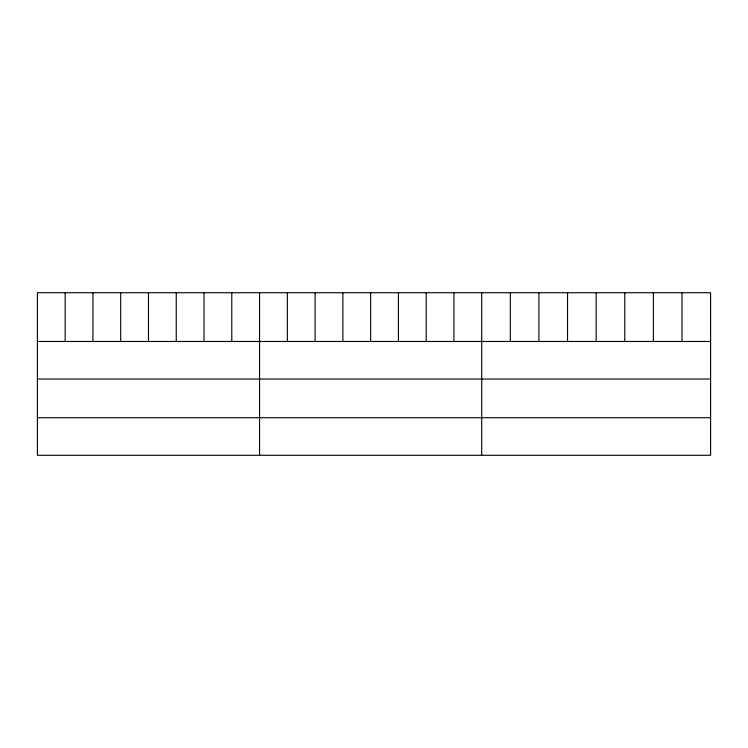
<?xml version="1.0" encoding="UTF-8"?>
<svg xmlns="http://www.w3.org/2000/svg" width="748" height="748" viewBox="0 0 748 748"><rect width="100%" height="100%" fill="white"/><g stroke="black" fill="none" stroke-linecap="round" stroke-linejoin="round"><path stroke-width="1.12" d="M710.6 341.471L710.6 455.28L37.4 455.28L37.4 292.72L710.6 292.72L710.6 341.471L37.4 341.471M37.4 379.03L710.6 379.03M37.4 417.721L710.6 417.721M681.989 292.72L681.989 341.471M653.378 292.72L653.378 341.471M624.767 292.72L624.767 341.471M596.156 292.72L596.156 341.471M567.545 292.72L567.545 341.471M538.934 292.72L538.934 341.471M510.323 292.72L510.323 341.471M481.712 292.72L481.712 455.28M453.943 292.72L453.943 341.471M426.173 292.72L426.173 341.471M398.404 292.72L398.404 341.471M370.634 292.72L370.634 341.471M342.865 292.72L342.865 341.471M315.095 292.72L315.095 341.471M287.326 292.72L287.326 341.471M259.556 292.72L259.556 455.28M231.787 292.72L231.787 341.471M204.017 292.72L204.017 341.471M176.248 292.72L176.248 341.471M148.478 292.72L148.478 341.471M120.709 292.72L120.709 341.471M92.939 292.72L92.939 341.471M65.169 292.72L65.169 341.471"/></g></svg>
